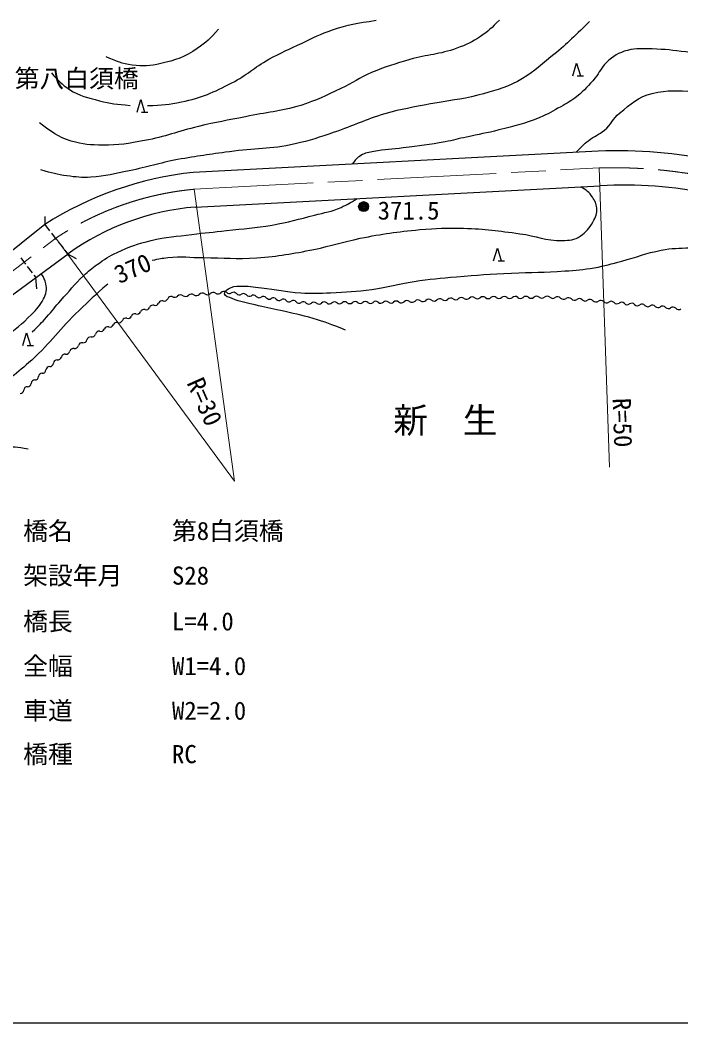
# Model space of a CAD drawing. Units: millimetres, scale not verified. Extents: x 40000 to 680000, y 20000 to 380000.
# Drawn here: x 379626 to 446258, y 205000 to 306083 of the extents above; entities that cross this region are included whole.
import ezdxf
from ezdxf.enums import TextEntityAlignment as Align

# ---------------------------------------------------------------- set-up
doc = ezdxf.new("R2010")
doc.units = ezdxf.units.MM
doc.header["$LTSCALE"] = 1000
doc.header["$PDMODE"] = 32
doc.header["$PDSIZE"] = 500
doc.linetypes.add('CHAIN', pattern=[18.5, 12, -1.5, 3.5, -1.5])
for name, color, linetype, lineweight in [('M-BGD', 7, 'Continuous', 25), ('M-BGD-HTXT', 7, 'Continuous', 13), ('M-BMK', 2, 'CHAIN', 13), ('M-TTL-BAND', 7, 'Continuous', 25)]:
    doc.layers.add(name, color=color, linetype=linetype, lineweight=lineweight)
doc.layers.add('M-BMK-HTXT', color=7, linetype='Continuous')
doc.layers.add('M-STR-STR1', color=1, linetype='Continuous')
doc.styles.add('@ＭＳ ゴシック', font='')
doc.styles.add('ＭＳ ゴシック', font='')
doc.styles.get('@ＭＳ ゴシック').set_extended_font_data('@MS Gothic')
doc.styles.get('ＭＳ ゴシック').set_extended_font_data('MS Gothic')

msp = doc.modelspace()

# ---------------------------------------------------------------- linework, layer by layer
at = {"layer": 'M-BGD'}
for p, q in [((435351, 300449), (435735, 301729)), ((435735, 301729), (436119, 300449)), ((435799, 300449), (436439, 300449)), ((391421, 296806), (391805, 298086)), ((391805, 298086), (392189, 296806)), ((391869, 296806), (392509, 296806)), ((437924, 292878), (397091, 290728)), ((397275, 287233), (438108, 289382)), ((382137, 286298), (382110, 285474)), ((382110, 285474), (370348, 276039)), ((382110, 285474), (382602, 284844)), ((382787, 284607), (383280, 283977)), ((383465, 283741), (383958, 283111)), ((427366, 281798), (427750, 283078)), ((427750, 283078), (428134, 281798)), ((372363, 273600), (384463, 282524)), ((379688, 282122), (380175, 281487)), ((384143, 282875), (384434, 282502)), ((385303, 282029), (384434, 282502)), ((380358, 281249), (380845, 280615)), ((427814, 281798), (428454, 281798)), ((381028, 280376), (381217, 280130)), ((381321, 278988), (381217, 280130)), ((379906, 273274), (380290, 274554)), ((380290, 274554), (380674, 273274)), ((380354, 273274), (380994, 273274))]:
    msp.add_line(p, q, dxfattribs=at)
for radius in [500, 400, 300, 200, 100, 20]:
    msp.add_circle((414263, 287280), radius, dxfattribs=at)
for centre, radius, start, end in [((439697, 242960), 49949, 64.75359, 92.03421), ((400838, 256062), 34869, 96.16874, 122.48668), ((440419, 243922), 45519, 64.98308, 92.91021), ((399484, 261442), 25886, 94.89544, 125.46901), ((394166, 278132), 369, 252.41165, 338.77641), ((394854, 277865), 369, 72.41165, 158.77641), ((395215, 278562), 424, 234.34087, 314.65344), ((395811, 277959), 424, 54.34087, 134.65344), ((396308, 278648), 424, 234.34087, 314.65344), ((396904, 278045), 424, 54.34087, 134.65344), ((397401, 278734), 424, 234.34087, 314.65344), ((397997, 278131), 424, 54.34087, 134.65344), ((398494, 278820), 424, 234.34087, 314.65344), ((399090, 278217), 424, 54.34087, 134.65344), ((399587, 278906), 424, 234.34087, 314.65344), ((400183, 278303), 424, 54.34087, 134.65344), ((400720, 278881), 371, 219.07828, 305.2743), ((401148, 278276), 371, 39.07828, 125.2743), ((401725, 278743), 371, 219.07828, 305.2743), ((402154, 278138), 371, 39.07828, 125.2743), ((402731, 278605), 371, 219.07828, 305.2743), ((403159, 277999), 371, 39.07828, 125.2743), ((403736, 278466), 371, 219.07828, 305.2743), ((404164, 277861), 371, 39.07828, 125.2743), ((404742, 278328), 371, 219.07828, 305.2743), ((405170, 277723), 371, 39.07828, 125.2743), ((421938, 277570), 426, 53.11134, 133.29909), ((423034, 277632), 426, 53.11134, 133.29909), ((423547, 278312), 426, 233.11134, 313.29909), ((424131, 277693), 426, 53.11134, 133.29909), ((424644, 278374), 426, 233.11134, 313.29909), ((425227, 277754), 426, 53.11134, 133.29909), ((425751, 278409), 412, 229.71457, 311.21705), ((426295, 277789), 412, 49.71457, 131.21705), ((426830, 278418), 412, 229.71457, 311.21705), ((427374, 277798), 412, 49.71457, 131.21705), ((427909, 278427), 412, 229.71457, 311.21705), ((428453, 277806), 412, 49.71457, 131.21705), ((428988, 278436), 412, 229.71457, 311.21705), ((429532, 277815), 412, 49.71457, 131.21705), ((430067, 278444), 412, 229.71457, 311.21705), ((430611, 277824), 412, 49.71457, 131.21705), ((431146, 278453), 412, 229.71457, 311.21705), ((431690, 277833), 412, 49.71457, 131.21705), ((432225, 278462), 412, 229.71457, 311.21705), ((432768, 277841), 412, 49.71457, 131.21705), ((433335, 278454), 422, 224.98677, 305.56784), ((433826, 277768), 422, 44.98677, 125.56784), ((434424, 278364), 422, 224.98677, 305.56784), ((434914, 277678), 422, 44.98677, 125.56784), ((436003, 277588), 422, 44.98677, 125.56784), ((392339, 277257), 369, 252.41165, 338.77641), ((393027, 276990), 369, 72.41165, 158.77641), ((393252, 277695), 369, 252.41165, 338.77641), ((393941, 277428), 369, 72.41165, 158.77641), ((405747, 278190), 371, 219.07828, 305.2743), ((406175, 277585), 371, 39.07828, 125.2743), ((406753, 278052), 371, 219.07828, 305.2743), ((407181, 277447), 371, 39.07828, 125.2743), ((407758, 277914), 371, 219.07828, 305.2743), ((408186, 277309), 371, 39.07828, 125.2743), ((408731, 277830), 385, 228.49772, 313.00997), ((409256, 277267), 385, 48.49772, 133.00997), ((409768, 277844), 385, 228.49772, 313.00997), ((410293, 277281), 385, 48.49772, 133.00997), ((410805, 277858), 385, 228.49772, 313.00997), ((411330, 277295), 385, 48.49772, 133.00997), ((411842, 277871), 385, 228.49772, 313.00997), ((412367, 277308), 385, 48.49772, 133.00997), ((412879, 277885), 385, 228.49772, 313.00997), ((413404, 277322), 385, 48.49772, 133.00997), ((413916, 277899), 385, 228.49772, 313.00997), ((414441, 277336), 385, 48.49772, 133.00997), ((414953, 277912), 385, 228.49772, 313.00997), ((415478, 277349), 385, 48.49772, 133.00997), ((415990, 277926), 385, 228.49772, 313.00997), ((416515, 277363), 385, 48.49772, 133.00997), ((417027, 277939), 385, 228.49772, 313.00997), ((417552, 277377), 385, 48.49772, 133.00997), ((418065, 278005), 426, 233.11134, 313.29909), ((418648, 277386), 426, 53.11134, 133.29909), ((419161, 278067), 426, 233.11134, 313.29909), ((419745, 277447), 426, 53.11134, 133.29909), ((420258, 278128), 426, 233.11134, 313.29909), ((420841, 277509), 426, 53.11134, 133.29909), ((421354, 278189), 426, 233.11134, 313.29909), ((422451, 278251), 426, 233.11134, 313.29909), ((435513, 278274), 422, 224.98677, 305.56784), ((436601, 278184), 422, 224.98677, 305.56784), ((437092, 277498), 422, 44.98677, 125.56784), ((437690, 278094), 422, 224.98677, 305.56784), ((438180, 277408), 422, 44.98677, 125.56784), ((438766, 277969), 388, 222.57167, 306.75043), ((439230, 277347), 388, 42.57167, 126.75043), ((439803, 277872), 388, 222.57167, 306.75043), ((440267, 277250), 388, 42.57167, 126.75043), ((440840, 277775), 388, 222.57167, 306.75043), ((441304, 277153), 388, 42.57167, 126.75043), ((441877, 277678), 388, 222.57167, 306.75043), ((442341, 277057), 388, 42.57167, 126.75043), ((442914, 277581), 388, 222.57167, 306.75043), ((443378, 276960), 388, 42.57167, 126.75043), ((443952, 277484), 388, 222.57167, 306.75043), ((444416, 276863), 388, 42.57167, 126.75043), ((444989, 277387), 388, 222.57167, 306.75043), ((445453, 276766), 388, 42.57167, 126.75043), ((446026, 277290), 388, 222.57167, 306.75043), ((390287, 275678), 369, 72.41165, 158.77641), ((390512, 276382), 369, 252.41165, 338.77641), ((391201, 276115), 369, 72.41165, 158.77641), ((391425, 276820), 369, 252.41165, 338.77641), ((392114, 276553), 369, 72.41165, 158.77641), ((388460, 274803), 369, 72.41165, 158.77641), ((388685, 275507), 369, 252.41165, 338.77641), ((389374, 275240), 369, 72.41165, 158.77641), ((389599, 275945), 369, 252.41165, 338.77641), ((386743, 273760), 384, 81.55976, 166.19732), ((386857, 274521), 384, 261.55976, 346.19732), ((387602, 274337), 384, 81.55976, 166.19732), ((387772, 275070), 369, 252.41165, 338.77641), ((385023, 272606), 384, 81.55976, 166.19732), ((385138, 273366), 384, 261.55976, 346.19732), ((385883, 273183), 384, 81.55976, 166.19732), ((385997, 273943), 384, 261.55976, 346.19732), ((383418, 272212), 384, 261.55976, 346.19732), ((384164, 272029), 384, 81.55976, 166.19732), ((384278, 272789), 384, 261.55976, 346.19732), ((382605, 270790), 366, 88.71613, 175.51795), ((382623, 271522), 366, 268.71613, 355.51795), ((383352, 271465), 366, 88.71613, 175.51795), ((381129, 270172), 366, 268.71613, 355.51795), ((381858, 270114), 366, 88.71613, 175.51795), ((381876, 270847), 366, 268.71613, 355.51795), ((380364, 268764), 366, 88.71613, 175.51795), ((380382, 269496), 366, 268.71613, 355.51795), ((381111, 269439), 366, 88.71613, 175.51795), ((379635, 268821), 366, 268.71613, 355.51795)]:
    msp.add_arc(centre, radius, start, end, dxfattribs=at)
for points, knots in [([(427949, 306083), (427151, 305264), (426859, 304971), (426038, 304418), (425181, 303840), (424635, 303602), (423664, 303245), (421874, 302586), (420745, 302640), (418916, 302099), (417393, 301648), (416528, 301412), (415068, 300789), (413810, 300251), (413197, 299756), (411957, 299179), (410406, 298456), (409553, 297989), (407918, 297487), (405796, 296835), (404525, 296789), (402351, 296340), (400496, 295957), (399445, 295796), (397602, 295358), (395469, 294851), (394328, 294332), (392171, 293939), (390547, 293643), (389620, 293452), (387969, 293475), (386712, 293492), (385976, 293508), (384776, 293884), (383399, 294316), (382859, 294768), (381583, 295740)], [0, 0, 0, 0, 1, 1, 1, 2, 2, 2, 3, 3, 3, 4, 4, 4, 5, 5, 5, 6, 6, 6, 7, 7, 7, 8, 8, 8, 9, 9, 9, 10, 10, 10, 11, 11, 11, 12, 12, 12, 12]), ([(437033, 305931), (435260, 304190), (434750, 303660), (433145, 302370), (431875, 301351), (431221, 300670), (429783, 299906), (428325, 299131), (427388, 298936), (425793, 298511), (423958, 298023), (422875, 298002), (421014, 297626), (419203, 297260), (418163, 297150), (416391, 296627), (414357, 296026), (413298, 295448), (411288, 294771), (409770, 294260), (408922, 293944), (407358, 293598), (404812, 293033), (403311, 293162), (400727, 292806), (398687, 292526), (397540, 292388), (395514, 292015), (393589, 291660), (392551, 291269), (390630, 290896), (389123, 290603), (388287, 290319), (386754, 290241), (385816, 290193), (385284, 290253), (384353, 290378), (383312, 290517), (382929, 290635), (381733, 290978)], [0, 0, 0, 0, 1, 1, 1, 2, 2, 2, 3, 3, 3, 4, 4, 4, 5, 5, 5, 6, 6, 6, 7, 7, 7, 8, 8, 8, 9, 9, 9, 10, 10, 10, 11, 11, 11, 12, 12, 12, 13, 13, 13, 13]), ([(392472, 297459), (394036, 297509), (394584, 297580), (395910, 297841), (397989, 298251), (399100, 298788), (400986, 299752), (402519, 300534), (403192, 301292), (404698, 302126), (405974, 302833), (406730, 303152), (408054, 303763), (409246, 304313), (409898, 304670), (411138, 305101), (412797, 305676), (413489, 305743), (415532, 306056)], [0, 0, 0, 0, 1, 1, 1, 2, 2, 2, 3, 3, 3, 4, 4, 4, 5, 5, 5, 6, 6, 6, 6]), ([(399622, 305155), (398782, 304205), (398415, 303861), (397493, 303218), (396215, 302326), (395324, 302052), (393809, 301689), (392719, 301428), (392054, 301406), (390943, 301553), (389870, 301695), (389416, 301886), (388296, 302372)], [0, 0, 0, 0, 1, 1, 1, 2, 2, 2, 3, 3, 3, 4, 4, 4, 4]), ([(506480, 286300), (505527, 285536), (505195, 285298), (504297, 284772), (503135, 284092), (502440, 283724), (501131, 283407), (499182, 282936), (498034, 282830), (496028, 282834), (493504, 282840), (492084, 282984), (489588, 283353), (486457, 283815), (484743, 284338), (481701, 285209), (480329, 285601), (479596, 285933), (478262, 286437), (476531, 287090), (475545, 287426), (473868, 288211), (471722, 289215), (470526, 289813), (468520, 291076), (466991, 292038), (466178, 292656), (464808, 293832), (463549, 294913), (462887, 295569), (461697, 296725), (461173, 297235), (460917, 297558), (460387, 298062), (459671, 298744), (459331, 299212), (458504, 299754), (457352, 300510), (456537, 300630), (455229, 301064), (453708, 301569), (452813, 301713), (451245, 302047), (449496, 302418), (448513, 302622), (446742, 302865), (445427, 303046), (444685, 303134), (443358, 303166), (442387, 303188), (441816, 303269), (440875, 303029), (439945, 302792), (439450, 302453), (438746, 301801), (438192, 301288), (438083, 300825), (437600, 300245), (436948, 299464), (436552, 299042), (435771, 298390), (435191, 297904), (434791, 297728), (434134, 297353), (433331, 296894), (432889, 296612), (432033, 296261), (430476, 295623), (429540, 295432), (427912, 295006), (426646, 294674), (425915, 294581), (424637, 294296), (423794, 294108), (423329, 293970), (422481, 293805), (420843, 293487), (419905, 293429), (418251, 293205), (417101, 293049), (416443, 293048), (415304, 292823), (414781, 292719), (414447, 292721), (413994, 292440), (413585, 292187), (413429, 291992), (413120, 291572)], [0, 0, 0, 0, 1, 1, 1, 2, 2, 2, 3, 3, 3, 4, 4, 4, 5, 5, 5, 6, 6, 6, 7, 7, 7, 8, 8, 8, 9, 9, 9, 10, 10, 10, 11, 11, 11, 12, 12, 12, 13, 13, 13, 14, 14, 14, 15, 15, 15, 16, 16, 16, 17, 17, 17, 18, 18, 18, 19, 19, 19, 20, 20, 20, 21, 21, 21, 22, 22, 22, 23, 23, 23, 24, 24, 24, 25, 25, 25, 26, 26, 26, 27, 27, 27, 28, 28, 28, 29, 29, 29, 29]), ([(382784, 300761), (383491, 299945), (383810, 299634), (384612, 299097), (385663, 298393), (386416, 298266), (387641, 297951), (388821, 297647), (389304, 297603), (390725, 297487)], [0, 0, 0, 0, 1, 1, 1, 2, 2, 2, 3, 3, 3, 3]), ([(435710, 292761), (436254, 293338), (436434, 293521), (436957, 293941), (437533, 294404), (437969, 294508), (438540, 294978), (439233, 295550), (439369, 296132), (440068, 296698), (441239, 297645), (441903, 298349), (443370, 298690), (444960, 299059), (445915, 298972), (447545, 298881), (450086, 298738), (451528, 298487), (453959, 297735), (455603, 297226), (456401, 296600), (457861, 295688), (459681, 294551), (460387, 293479), (462146, 292249), (463372, 291392), (464047, 290882), (465366, 290175), (468379, 288559), (470155, 287817), (473307, 286491), (475983, 285366), (477493, 284740), (480267, 283884), (481116, 283622), (481403, 283525), (482449, 283243)], [0, 0, 0, 0, 1, 1, 1, 2, 2, 2, 3, 3, 3, 4, 4, 4, 5, 5, 5, 6, 6, 6, 7, 7, 7, 8, 8, 8, 9, 9, 9, 10, 10, 10, 11, 11, 11, 12, 12, 12, 12]), ([(392960, 281875), (393683, 282042), (393920, 282069), (394542, 282148), (395933, 282325), (396729, 282139), (398130, 282134), (400225, 282127), (401404, 281979), (403494, 282121), (405762, 282275), (407022, 282526), (409252, 282967), (411091, 283330), (412080, 283719), (413918, 284086), (416242, 284550), (417563, 284731), (419922, 284959), (421642, 285125), (422616, 285132), (424343, 285096), (426570, 285048), (427811, 284840), (430020, 284550), (431700, 284329), (432610, 283824), (434304, 283867), (435028, 283886), (435517, 283883), (436105, 284304), (436713, 284739), (437021, 285072), (437388, 285723), (437670, 286223), (437805, 286569), (437770, 287142), (437742, 287601), (437576, 287844), (437333, 288234), (437011, 288751), (436731, 288907), (436178, 289281)], [0, 0, 0, 0, 1, 1, 1, 2, 2, 2, 3, 3, 3, 4, 4, 4, 5, 5, 5, 6, 6, 6, 7, 7, 7, 8, 8, 8, 9, 9, 9, 10, 10, 10, 11, 11, 11, 12, 12, 12, 13, 13, 13, 14, 14, 14, 14]), ([(380859, 274672), (381560, 275348), (381755, 275540), (382296, 276127), (382884, 276765), (383161, 277168), (383734, 277819), (384611, 278816), (385084, 279394), (386037, 280318), (386534, 280800), (386845, 281038), (387409, 281440), (388154, 281971), (388578, 282278), (389410, 282659), (390698, 283247), (391454, 283527), (392830, 283859), (394416, 284242), (395343, 284264), (396960, 284478), (398314, 284657), (399079, 284702), (400435, 284860), (402241, 285070), (403265, 285109), (405056, 285424), (406739, 285720), (407660, 285996), (409314, 286425), (410367, 286698), (410997, 286756), (411988, 287207), (412642, 287504), (412893, 287638), (413599, 288092)], [0, 0, 0, 0, 1, 1, 1, 2, 2, 2, 3, 3, 3, 4, 4, 4, 5, 5, 5, 6, 6, 6, 7, 7, 7, 8, 8, 8, 9, 9, 9, 10, 10, 10, 11, 11, 11, 12, 12, 12, 12]), ([(412422, 274842), (410911, 275443), (410467, 275621), (409177, 276007), (407909, 276386), (407174, 276508), (405884, 276807), (404885, 277039), (404312, 277112), (403319, 277371), (402411, 277608), (401864, 277641), (401008, 278026), (400692, 278169), (400282, 278197), (400244, 278481), (400217, 278688), (400428, 278859), (400644, 278990), (401037, 279230), (401331, 279250), (401791, 279263), (402638, 279289), (403112, 279187), (403956, 279100), (405509, 278938), (406362, 278664), (407922, 278590), (409093, 278535), (409752, 278538), (410924, 278590), (412562, 278663), (413482, 278724), (415108, 278936), (416779, 279153), (417682, 279482), (419347, 279736), (421008, 279990), (421949, 280062), (423623, 280209), (425786, 280401), (427003, 280460), (429172, 280573), (431267, 280683), (432446, 280637), (434539, 280792), (435708, 280878), (436367, 280919), (437523, 281119), (438618, 281308), (439212, 281512), (440288, 281792), (441849, 282199), (442689, 282571), (444272, 282884), (445378, 283102), (446021, 283088), (447147, 283120), (448783, 283167), (449698, 282999), (451331, 282902), (452511, 282832), (453169, 282684), (454351, 282702), (454974, 282711), (455330, 282736), (455934, 282884), (456530, 283029), (456857, 283196), (457353, 283557), (457748, 283844), (457941, 284059), (458208, 284467), (458475, 284873), (458540, 285085), (458701, 285608)], [0, 0, 0, 0, 1, 1, 1, 2, 2, 2, 3, 3, 3, 4, 4, 4, 5, 5, 5, 6, 6, 6, 7, 7, 7, 8, 8, 8, 9, 9, 9, 10, 10, 10, 11, 11, 11, 12, 12, 12, 13, 13, 13, 14, 14, 14, 15, 15, 15, 16, 16, 16, 17, 17, 17, 18, 18, 18, 19, 19, 19, 20, 20, 20, 21, 21, 21, 22, 22, 22, 23, 23, 23, 24, 24, 24, 25, 25, 25, 25]), ([(342310, 250217), (340990, 250814), (340556, 251030), (339363, 251336), (338378, 251588), (337806, 251647), (336798, 251772), (335162, 251976), (334235, 251993), (332595, 252154), (331389, 252273), (330718, 252381), (329511, 252482), (328554, 252561), (328009, 252506), (327055, 252618), (326101, 252731), (325538, 252699), (324626, 253000), (324124, 253167), (323689, 253132), (323398, 253573), (323245, 253805), (323279, 254033), (323398, 254284), (323651, 254816), (324010, 255016), (324544, 255265), (325753, 255831), (326502, 255984), (327792, 256330), (330739, 257119), (332415, 257470), (335406, 258076), (338475, 258699), (340234, 258850), (343293, 259523), (345982, 260114), (347497, 260443), (350115, 261297), (352385, 262037), (353539, 262764), (355737, 263698), (357047, 264255), (357776, 264579), (359094, 265117), (361905, 266264), (363575, 266673), (366353, 267901), (368241, 268735), (369309, 269190), (371128, 270166), (373855, 271629), (375458, 272341), (378006, 274096), (379171, 274898), (379778, 275425), (380789, 276415), (381337, 276952), (381639, 277288), (381990, 277971), (382266, 278509), (382365, 278909), (382236, 279499), (382145, 279911), (382040, 280115), (381784, 280481)], [0, 0, 0, 0, 1, 1, 1, 2, 2, 2, 3, 3, 3, 4, 4, 4, 5, 5, 5, 6, 6, 6, 7, 7, 7, 8, 8, 8, 9, 9, 9, 10, 10, 10, 11, 11, 11, 12, 12, 12, 13, 13, 13, 14, 14, 14, 15, 15, 15, 16, 16, 16, 17, 17, 17, 18, 18, 18, 19, 19, 19, 20, 20, 20, 21, 21, 21, 22, 22, 22, 22]), ([(388470, 279477), (387062, 278226), (386688, 277868), (385578, 276803), (383631, 274933), (382789, 273635), (380802, 271809), (379287, 270417), (378324, 269749), (376572, 268670), (374250, 267240), (372790, 266716), (370295, 265614), (367697, 264466), (366190, 263945), (363555, 262885), (360923, 261826), (359378, 261395), (356814, 260183), (356088, 259840), (355676, 259635), (355040, 259146), (354739, 258915), (354485, 258759), (354440, 258382), (354404, 258085), (354637, 257933), (354876, 257754), (355150, 257550), (355384, 257583), (355722, 257536), (356368, 257446), (356741, 257582), (357387, 257672), (360306, 258079), (361886, 258638), (364728, 259419), (368512, 260458), (370497, 261508), (374307, 262448), (375695, 262791), (376479, 263097), (377909, 263103), (378905, 263107), (379321, 263067), (380447, 262857)], [0, 0, 0, 0, 1, 1, 1, 2, 2, 2, 3, 3, 3, 4, 4, 4, 5, 5, 5, 6, 6, 6, 7, 7, 7, 8, 8, 8, 9, 9, 9, 10, 10, 10, 11, 11, 11, 12, 12, 12, 13, 13, 13, 14, 14, 14, 15, 15, 15, 15])]:
    msp.add_open_spline(points, degree=3, knots=knots, dxfattribs=at)
msp.add_point((414263, 287280), dxfattribs=at)
at = {"layer": 'M-BGD-HTXT'}
for p, q in [((438013, 291180), (439057, 261031)), ((401233, 259619), (397180, 289031)), ((383250, 284114), (401233, 259619))]:
    msp.add_line(p, q, dxfattribs=at)
at = {"layer": 'M-BMK'}
for p, q in [((397180, 289031), (438013, 291180)), ((371207, 274929), (383250, 284114))]:
    msp.add_line(p, q, dxfattribs=at)
for centre, radius, start, end in [((439419, 241743), 49457, 65.0233, 91.62928), ((400001, 258847), 30315, 95.33878, 123.54181)]:
    msp.add_arc(centre, radius, start, end, dxfattribs=at)
at = {"layer": 'M-TTL-BAND'}
msp.add_line((40000, 205000), (579000, 205000), dxfattribs=at)

# ---------------------------------------------------------------- texts
at = {"layer": 'M-BGD', "style": 'ＭＳ ゴシック'}
for s, p in [('第八白須橋', (379088, 298734)), ('371.5', (415682, 285424))]:
    msp.add_text(s, height=1833, dxfattribs=at).set_placement(p, align=Align.BOTTOM_LEFT)
msp.add_text('370', height=1833, rotation=23.363, dxfattribs=at).set_placement((389842, 278969), align=Align.BOTTOM_LEFT)
at = {"layer": 'M-BGD-HTXT', "style": '@ＭＳ ゴシック'}
for s, rotation, p in [('R=30', 293.962, (395889, 269301)), ('R=50', 271.983, (438817, 267949))]:
    msp.add_text(s, height=1833, rotation=rotation, dxfattribs=at).set_placement(p, align=Align.BOTTOM_LEFT)
at = {"layer": 'M-BMK-HTXT', "style": 'ＭＳ ゴシック'}
msp.add_text('新\u3000生', height=2566, dxfattribs=at).set_placement((417258, 263684), align=Align.BOTTOM_LEFT)
at = {"layer": 'M-STR-STR1', "style": 'ＭＳ ゴシック'}
for s, p in [('橋名\u3000\u3000\u3000\u3000第8白須橋', (379941, 255511)), ('架設年月\u3000\u3000S28', (379941, 251011)), ('橋種\u3000\u3000\u3000\u3000RC', (379941, 233011))]:
    msp.add_text(s, height=1833, dxfattribs=at).set_placement(p, align=Align.TOP_LEFT)
for s, p in [('橋長\u3000\u3000\u3000  L=4.0', (379941, 244011)), ('全幅\u3000\u3000\u3000\u3000W1=4.0', (379941, 239511)), ('車道\u3000\u3000\u3000\u3000W2=2.0', (379941, 235011))]:
    msp.add_text(s, height=1833, dxfattribs=at).set_placement(p, align=Align.BOTTOM_LEFT)

doc.saveas('drawing.dxf')
